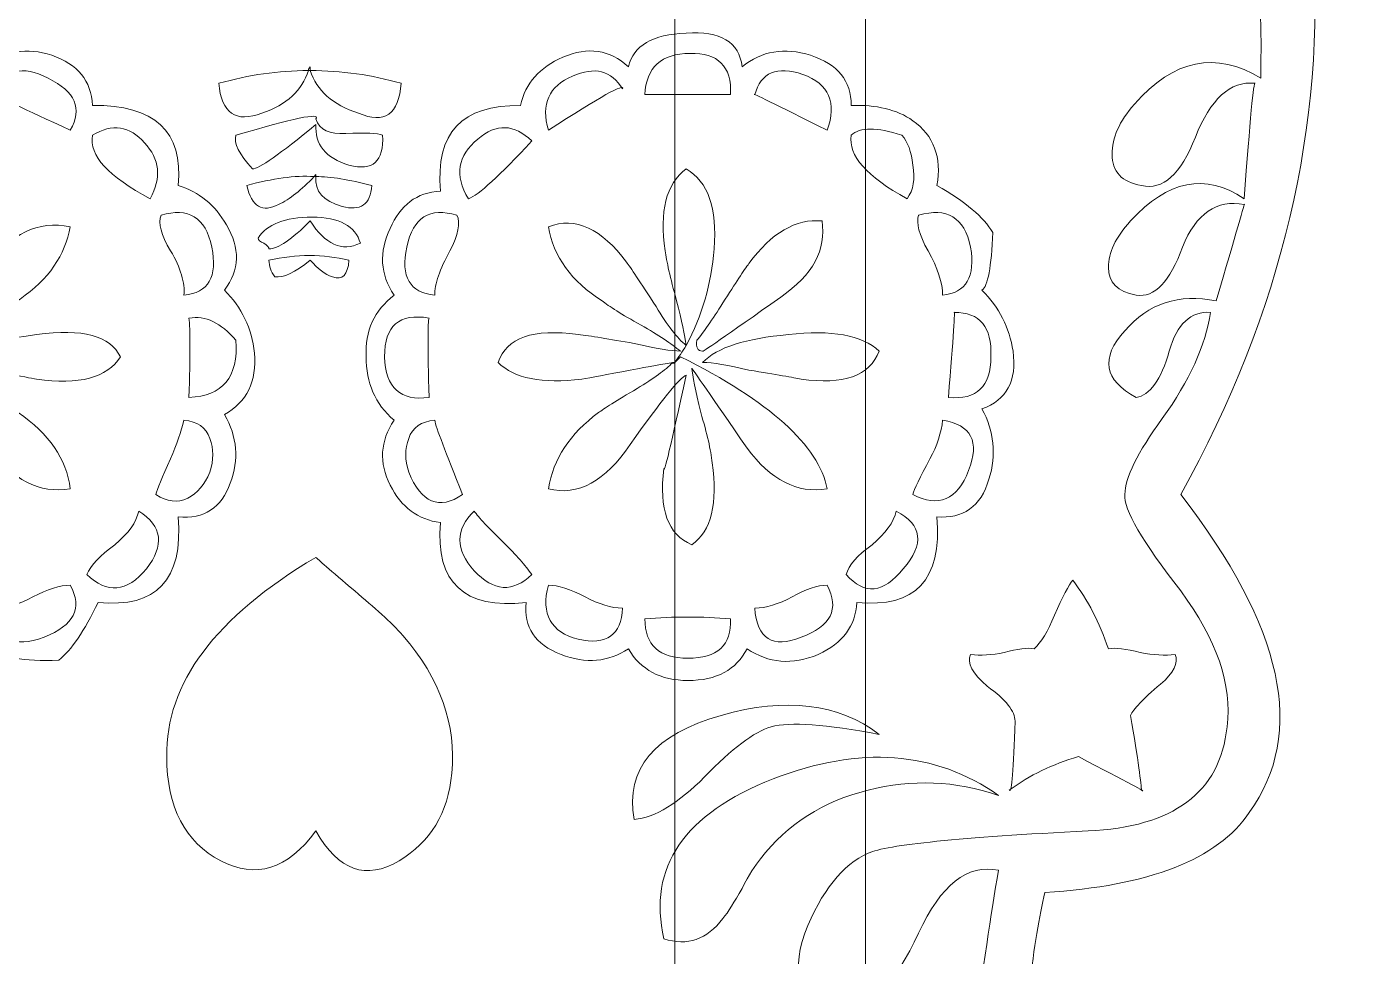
# Model space of a CAD drawing. Header units: millimetres. Extents: x -516 to 519, y -297 to 340.
# Drawn here: x -281.91 to -266.54, y 272.56 to 283.38 of the extents above; entities that cross this region are included whole.
import ezdxf

# ---------------------------------------------------------------- set-up
doc = ezdxf.new("R2010")
doc.units = ezdxf.units.MM
doc.header["$MEASUREMENT"] = 0
doc.layers.add('layer 1', color=7, linetype='Continuous')

msp = doc.modelspace()

# ---------------------------------------------------------------- linework, layer by layer
at = {"layer": 'layer 1', "color": 250, "lineweight": 9}
msp.add_open_spline([(-274.3724, 105.8042), (-259.7291, 166.1647), (-255.8487, 230.1061), (-262.7312, 297.6282), (-264.952, 315.007), (-268.8324, 327.7953), (-274.3724, 335.9931), (-277.3833, 340.1569), (-280.2762, 340.1569), (-283.0509, 335.9931), (-288.5909, 327.7953), (-292.4713, 315.007), (-294.6921, 297.6282), (-301.5746, 230.1061), (-297.6942, 166.1647), (-283.0509, 105.8042), (-283.0509, 105.8042), (-274.3724, 105.8042), (-274.3724, 105.8042)], degree=3, knots=[0, 0, 0, 0, 0.1666667, 0.1666667, 0.1666667, 0.3333333, 0.3333333, 0.3333333, 0.5, 0.5, 0.5, 0.6666667, 0.6666667, 0.6666667, 0.8333333, 0.8333333, 0.8333333, 1, 1, 1, 1], dxfattribs=at)
at = {"layer": 'layer 1', "color": 242, "lineweight": 20}
for points in [[(-274.3724, 335.9931), (-274.3724, 335.9931), (-274.3724, 106.7768), (-274.3724, 106.7768)], [(-272.1556, 332.3032), (-272.1556, 332.3032), (-272.1556, 115.3382), (-272.1556, 115.3382)]]:
    msp.add_open_spline(points, degree=3, dxfattribs=at)
at = {"layer": 'layer 1', "color": 114, "lineweight": 18}
for points, knots in [([(-275.021, 264.3553), (-274.5642, 264.5575), (-274.1103, 264.7982), (-273.6563, 265.0728), (-272.1295, 265.9972), (-271.1765, 267.0214), (-270.8001, 268.1432), (-270.6155, 268.6602), (-270.4899, 269.4793), (-270.4161, 270.5863), (-270.3128, 271.8559), (-270.1948, 272.7638), (-270.0692, 273.3102), (-268.8587, 273.384), (-268.0617, 273.6939), (-267.6927, 274.24), (-267.0282, 275.1625), (-267.2942, 276.3954), (-268.4898, 277.938), (-267.309, 280.0711), (-266.7994, 282.2336), (-266.9544, 284.4257), (-267.154, 287.1494), (-268.2907, 289.489), (-270.3498, 291.4302), (-272.3795, 293.3345), (-274.7858, 294.3828), (-277.5536, 294.5672), (-278.3436, 294.6262), (-279.0814, 294.6262), (-279.7531, 294.5672), (-282.4694, 294.368), (-284.8384, 293.3052), (-286.8684, 291.386), (-288.9719, 289.4153), (-290.116, 287.0534), (-290.2858, 284.3003), (-290.4333, 281.916), (-289.9168, 279.7759), (-288.7506, 277.8716), (-289.8504, 276.5062), (-290.1602, 275.3621), (-289.6807, 274.4394), (-289.4073, 273.8857), (-288.5734, 273.4945), (-287.171, 273.2436), (-287.016, 272.6382), (-286.8904, 271.7158), (-286.802, 270.4757), (-286.7354, 269.4277), (-286.5878, 268.6229), (-286.3739, 268.0768), (-285.8719, 266.8074), (-284.7501, 265.7075), (-283.0229, 264.7703), (-282.7385, 264.6179), (-282.4565, 264.4797), (-282.1769, 264.3553)], [0, 0, 0, 0, 0.0526316, 0.0526316, 0.0526316, 0.1052632, 0.1052632, 0.1052632, 0.1578947, 0.1578947, 0.1578947, 0.2105263, 0.2105263, 0.2105263, 0.2631579, 0.2631579, 0.2631579, 0.3157895, 0.3157895, 0.3157895, 0.3684211, 0.3684211, 0.3684211, 0.4210526, 0.4210526, 0.4210526, 0.4736842, 0.4736842, 0.4736842, 0.5263158, 0.5263158, 0.5263158, 0.5789474, 0.5789474, 0.5789474, 0.6315789, 0.6315789, 0.6315789, 0.6842105, 0.6842105, 0.6842105, 0.7368421, 0.7368421, 0.7368421, 0.7894737, 0.7894737, 0.7894737, 0.8421053, 0.8421053, 0.8421053, 0.8947368, 0.8947368, 0.8947368, 0.9473684, 0.9473684, 0.9473684, 1, 1, 1, 1]), ([(-280.3938, 264.3553), (-281.1451, 264.5346), (-281.9154, 264.8257), (-282.6982, 265.2428), (-283.8522, 265.8573), (-284.7205, 266.5638), (-285.311, 267.3461), (-285.7611, 267.9219), (-286.0563, 268.8668), (-286.1969, 270.1732), (-286.3887, 272.0112), (-286.5289, 273.1182), (-286.6323, 273.5093), (-286.2707, 273.6347), (-285.9679, 273.4356), (-285.7244, 272.904), (-285.4512, 272.3063), (-285.2079, 272.0038), (-284.986, 271.9741), (-284.4991, 271.93), (-284.2997, 272.1735), (-284.3809, 272.7049), (-284.4547, 273.1994), (-284.6393, 273.5315), (-284.927, 273.7011), (-287.9239, 275.5023), (-289.3779, 276.0114), (-289.2893, 275.2363), (-289.3483, 275.7088), (-289.1711, 276.218), (-288.7506, 276.7495), (-288.3224, 277.3252), (-288.1011, 277.7018), (-288.1011, 277.8716), (-288.0863, 278.1223), (-288.2338, 278.4471), (-288.5366, 278.8459), (-288.8685, 279.2812), (-289.0531, 279.7022), (-289.0973, 280.1227), (-288.8981, 280.0931), (-288.7358, 279.9455), (-288.6252, 279.6726), (-288.507, 279.3402), (-288.3964, 279.1336), (-288.3002, 279.0672), (-287.8501, 279.2222), (-287.7689, 279.4803), (-288.0566, 279.8423), (-288.3592, 280.1891), (-288.7284, 280.3073), (-289.1639, 280.1891), (-289.1933, 280.2777), (-289.2449, 280.4548), (-289.3115, 280.7278), (-289.3705, 280.9568), (-289.4295, 281.134), (-289.4884, 281.2445), (-289.2007, 281.3627), (-288.9719, 281.2371), (-288.817, 280.883), (-288.6472, 280.4768), (-288.4922, 280.2702), (-288.3592, 280.2554), (-288.1156, 280.2261), (-287.9755, 280.3073), (-287.9313, 280.4916), (-287.9017, 280.6466), (-287.9681, 280.8312), (-288.123, 281.0306), (-288.5144, 281.5915), (-288.9645, 281.7094), (-289.4884, 281.3775), (-289.5331, 281.5251), (-289.5622, 281.7317), (-289.5921, 282.0048), (-289.6363, 282.337), (-289.6659, 282.5509), (-289.6807, 282.6543), (-289.3189, 282.7133), (-289.0679, 282.5361), (-288.9278, 282.1378), (-288.7654, 281.7168), (-288.5808, 281.5177), (-288.3592, 281.5325), (-288.1011, 281.5397), (-287.9681, 281.6505), (-287.9532, 281.8496), (-287.9387, 282.027), (-288.0199, 282.2188), (-288.2116, 282.4404), (-288.6842, 282.9863), (-289.1785, 283.0971), (-289.6807, 282.7797), (-289.7396, 285.031), (-289.2967, 286.9648), (-288.3592, 288.5814), (-287.5991, 289.873), (-286.4257, 291.076), (-284.8384, 292.1905), (-284.6615, 292.0873), (-284.4179, 292.0429), (-284.1006, 292.0577), (-283.783, 292.0725), (-283.5468, 292.1389), (-283.3918, 292.2571), (-283.5616, 291.8657), (-283.6428, 291.4968), (-283.628, 291.1498), (-283.6132, 290.6773), (-283.3993, 290.4043), (-283.0009, 290.3305), (-282.5948, 290.2716), (-282.2922, 290.3747), (-282.0928, 290.6331), (-281.8641, 290.906), (-281.7903, 291.3196), (-281.8715, 291.8657), (-281.8051, 291.8805), (-281.6721, 291.7845), (-281.4875, 291.5852), (-281.2661, 291.3564), (-281.0892, 291.2236), (-280.949, 291.1943), (-280.587, 291.135), (-280.3067, 291.2014), (-280.1001, 291.386), (-279.9155, 291.578), (-279.8195, 291.8139), (-279.8195, 292.1021), (-279.8343, 292.3899), (-279.9451, 292.6334), (-280.1443, 292.84), (-280.3582, 293.054), (-280.646, 293.1502), (-281.008, 293.1206), (-280.7202, 293.4969), (-280.2329, 293.7775), (-279.5392, 293.9618), (-278.8159, 294.1615), (-278.1146, 294.1684), (-277.4209, 293.9841), (-277.2511, 293.9251), (-277.0295, 293.7775), (-276.7711, 293.5339), (-276.513, 293.2978), (-276.3136, 293.187), (-276.1658, 293.187), (-277.0737, 292.9212), (-277.4947, 292.5078), (-277.4209, 291.9321), (-277.3619, 291.423), (-277.0591, 291.1868), (-276.513, 291.2162), (-275.9962, 291.2606), (-275.6125, 291.4746), (-275.3689, 291.8657), (-275.4353, 291.3344), (-275.3763, 290.9285), (-275.1695, 290.6553), (-274.9701, 290.3969), (-274.6824, 290.2861), (-274.3061, 290.3305), (-273.8851, 290.3895), (-273.6489, 290.6405), (-273.5899, 291.0835), (-273.5532, 291.504), (-273.6563, 291.8951), (-273.9149, 292.2571), (-273.28, 291.9689), (-272.7931, 291.9469), (-272.4459, 292.1905), (-269.1023, 289.969), (-267.4714, 286.832), (-267.5597, 282.7797), (-268.0765, 283.0971), (-268.571, 283.0011), (-269.0285, 282.4772), (-269.2057, 282.278), (-269.2869, 282.086), (-269.2869, 281.8943), (-269.2869, 281.6946), (-269.1761, 281.5693), (-268.9473, 281.5325), (-268.6966, 281.4733), (-268.4898, 281.6579), (-268.3198, 282.0934), (-268.1429, 282.5361), (-267.9141, 282.7503), (-267.6263, 282.7207), (-267.6409, 282.7503), (-267.6853, 282.3), (-267.7517, 281.3775), (-268.2018, 281.6801), (-268.6448, 281.5915), (-269.0729, 281.1192), (-269.2499, 280.9272), (-269.3311, 280.7502), (-269.3311, 280.5802), (-269.3311, 280.403), (-269.2279, 280.2999), (-269.0063, 280.2554), (-268.7924, 280.2261), (-268.6154, 280.4104), (-268.4678, 280.8164), (-268.3129, 281.2077), (-268.0691, 281.3701), (-267.7517, 281.3109), (-267.7369, 281.3553), (-267.8477, 280.979), (-268.0765, 280.1891), (-268.512, 280.2777), (-268.8662, 280.1597), (-269.1393, 279.8423), (-269.4273, 279.5247), (-269.3831, 279.2664), (-269.0063, 279.0672), (-268.8513, 279.0894), (-268.7186, 279.2738), (-268.6226, 279.6059), (-268.5342, 279.9235), (-268.3719, 280.0711), (-268.1429, 280.0563), (-268.2018, 279.6726), (-268.3867, 279.259), (-268.7038, 278.8236), (-268.9918, 278.4249), (-269.1393, 278.1297), (-269.1393, 277.938), (-269.1541, 277.7682), (-268.9399, 277.3916), (-268.4898, 276.8159), (-268.0691, 276.255), (-267.8919, 275.7237), (-267.9509, 275.2363), (-268.0321, 274.4688), (-268.5784, 274.0705), (-269.5675, 274.0258), (-271.0583, 273.9521), (-271.9072, 273.8635), (-272.1214, 273.7677), (-272.4239, 273.6347), (-272.6672, 273.3248), (-272.8595, 272.8376), (-273.0438, 272.3063), (-272.8888, 272.0112), (-272.3795, 271.9741), (-272.0917, 271.9591), (-271.8114, 272.2473), (-271.538, 272.8376), (-271.2799, 273.3985), (-270.9699, 273.6421), (-270.6081, 273.5683), (-270.6967, 273.0666), (-270.7927, 272.4169), (-270.8887, 271.6272), (-270.9919, 270.7487), (-271.0657, 270.151), (-271.1101, 269.8484), (-271.324, 268.5864), (-271.7448, 267.6119), (-272.3795, 266.9328), (-273.6914, 265.5867), (-275.1266, 264.7275), (-276.683, 264.3553)], [0, 0, 0, 0, 0.0113636, 0.0113636, 0.0113636, 0.0227273, 0.0227273, 0.0227273, 0.0340909, 0.0340909, 0.0340909, 0.0454545, 0.0454545, 0.0454545, 0.0568182, 0.0568182, 0.0568182, 0.0681818, 0.0681818, 0.0681818, 0.0795455, 0.0795455, 0.0795455, 0.0909091, 0.0909091, 0.0909091, 0.1022727, 0.1022727, 0.1022727, 0.1136364, 0.1136364, 0.1136364, 0.125, 0.125, 0.125, 0.1363636, 0.1363636, 0.1363636, 0.1477273, 0.1477273, 0.1477273, 0.1590909, 0.1590909, 0.1590909, 0.1704545, 0.1704545, 0.1704545, 0.1818182, 0.1818182, 0.1818182, 0.1931818, 0.1931818, 0.1931818, 0.2045455, 0.2045455, 0.2045455, 0.2159091, 0.2159091, 0.2159091, 0.2272727, 0.2272727, 0.2272727, 0.2386364, 0.2386364, 0.2386364, 0.25, 0.25, 0.25, 0.2613636, 0.2613636, 0.2613636, 0.2727273, 0.2727273, 0.2727273, 0.2840909, 0.2840909, 0.2840909, 0.2954545, 0.2954545, 0.2954545, 0.3068182, 0.3068182, 0.3068182, 0.3181818, 0.3181818, 0.3181818, 0.3295455, 0.3295455, 0.3295455, 0.3409091, 0.3409091, 0.3409091, 0.3522727, 0.3522727, 0.3522727, 0.3636364, 0.3636364, 0.3636364, 0.375, 0.375, 0.375, 0.3863636, 0.3863636, 0.3863636, 0.3977273, 0.3977273, 0.3977273, 0.4090909, 0.4090909, 0.4090909, 0.4204545, 0.4204545, 0.4204545, 0.4318182, 0.4318182, 0.4318182, 0.4431818, 0.4431818, 0.4431818, 0.4545455, 0.4545455, 0.4545455, 0.4659091, 0.4659091, 0.4659091, 0.4772727, 0.4772727, 0.4772727, 0.4886364, 0.4886364, 0.4886364, 0.5, 0.5, 0.5, 0.5113636, 0.5113636, 0.5113636, 0.5227273, 0.5227273, 0.5227273, 0.5340909, 0.5340909, 0.5340909, 0.5454545, 0.5454545, 0.5454545, 0.5568182, 0.5568182, 0.5568182, 0.5681818, 0.5681818, 0.5681818, 0.5795455, 0.5795455, 0.5795455, 0.5909091, 0.5909091, 0.5909091, 0.6022727, 0.6022727, 0.6022727, 0.6136364, 0.6136364, 0.6136364, 0.625, 0.625, 0.625, 0.6363636, 0.6363636, 0.6363636, 0.6477273, 0.6477273, 0.6477273, 0.6590909, 0.6590909, 0.6590909, 0.6704545, 0.6704545, 0.6704545, 0.6818182, 0.6818182, 0.6818182, 0.6931818, 0.6931818, 0.6931818, 0.7045455, 0.7045455, 0.7045455, 0.7159091, 0.7159091, 0.7159091, 0.7272727, 0.7272727, 0.7272727, 0.7386364, 0.7386364, 0.7386364, 0.75, 0.75, 0.75, 0.7613636, 0.7613636, 0.7613636, 0.7727273, 0.7727273, 0.7727273, 0.7840909, 0.7840909, 0.7840909, 0.7954545, 0.7954545, 0.7954545, 0.8068182, 0.8068182, 0.8068182, 0.8181818, 0.8181818, 0.8181818, 0.8295455, 0.8295455, 0.8295455, 0.8409091, 0.8409091, 0.8409091, 0.8522727, 0.8522727, 0.8522727, 0.8636364, 0.8636364, 0.8636364, 0.875, 0.875, 0.875, 0.8863636, 0.8863636, 0.8863636, 0.8977273, 0.8977273, 0.8977273, 0.9090909, 0.9090909, 0.9090909, 0.9204545, 0.9204545, 0.9204545, 0.9318182, 0.9318182, 0.9318182, 0.9431818, 0.9431818, 0.9431818, 0.9545455, 0.9545455, 0.9545455, 0.9659091, 0.9659091, 0.9659091, 0.9772727, 0.9772727, 0.9772727, 0.9886364, 0.9886364, 0.9886364, 1, 1, 1, 1]), ([(-281.5319, 276.0114), (-281.3843, 276.1296), (-281.2368, 276.3512), (-281.0744, 276.6831), (-280.3953, 276.6167), (-280.0853, 276.9415), (-280.1443, 277.6796), (-279.8417, 277.6502), (-279.6426, 277.783), (-279.5392, 278.0707), (-279.4355, 278.3437), (-279.4578, 278.6097), (-279.6056, 278.8681), (-279.3472, 279.0156), (-279.229, 279.2516), (-279.2586, 279.5837), (-279.288, 279.8717), (-279.4062, 280.1153), (-279.6056, 280.3147), (-279.4281, 280.5506), (-279.4212, 280.8018), (-279.5834, 281.075), (-279.7164, 281.3037), (-279.9007, 281.4585), (-280.1443, 281.5325), (-280.0853, 282.1598), (-280.4172, 282.4698), (-281.1408, 282.4624), (-281.1556, 282.7503), (-281.3105, 282.9421), (-281.6131, 283.0457), (-281.9011, 283.1412), (-282.1668, 283.0971), (-282.3954, 282.9125), (-282.4546, 283.1859), (-282.676, 283.3187), (-283.0673, 283.3039), (-283.4363, 283.2891), (-283.6576, 283.156), (-283.7166, 282.9125), (-283.9306, 283.1269), (-284.1892, 283.1637), (-284.4917, 283.0233), (-284.7943, 282.8757), (-284.9567, 282.6617), (-284.986, 282.3738), (-285.2594, 282.4698), (-285.4956, 282.433), (-285.68, 282.241), (-285.8793, 282.0566), (-285.9605, 281.798), (-285.9161, 281.4659), (-286.1821, 281.4513), (-286.3739, 281.3037), (-286.4995, 281.0306), (-286.6174, 280.7576), (-286.5952, 280.499), (-286.4403, 280.2554), (-286.6838, 280.0931), (-286.7946, 279.8571), (-286.7872, 279.5395), (-286.7872, 279.2222), (-286.669, 278.9786), (-286.4403, 278.8014), (-286.5363, 278.7351), (-286.5804, 278.5061), (-286.5659, 278.1371), (-286.3519, 277.8494), (-286.1375, 277.6722), (-285.9161, 277.6132), (-285.9605, 276.9267), (-285.6284, 276.6167), (-284.927, 276.6831), (-284.927, 276.5429), (-284.7869, 276.3139), (-284.5139, 276.0114), (-284.1228, 275.9892), (-283.8348, 276.0262), (-283.6502, 276.1442), (-283.5764, 275.886), (-283.3625, 275.7604), (-283.0009, 275.7752), (-282.6537, 275.79), (-282.4324, 275.9154), (-282.329, 276.1442), (-282.211, 276.041), (-281.9452, 275.9966), (-281.5319, 276.0114)], [0, 0, 0, 0, 0.0344828, 0.0344828, 0.0344828, 0.0689655, 0.0689655, 0.0689655, 0.1034483, 0.1034483, 0.1034483, 0.137931, 0.137931, 0.137931, 0.1724138, 0.1724138, 0.1724138, 0.2068966, 0.2068966, 0.2068966, 0.2413793, 0.2413793, 0.2413793, 0.2758621, 0.2758621, 0.2758621, 0.3103448, 0.3103448, 0.3103448, 0.3448276, 0.3448276, 0.3448276, 0.3793103, 0.3793103, 0.3793103, 0.4137931, 0.4137931, 0.4137931, 0.4482759, 0.4482759, 0.4482759, 0.4827586, 0.4827586, 0.4827586, 0.5172414, 0.5172414, 0.5172414, 0.5517241, 0.5517241, 0.5517241, 0.5862069, 0.5862069, 0.5862069, 0.6206897, 0.6206897, 0.6206897, 0.6551724, 0.6551724, 0.6551724, 0.6896552, 0.6896552, 0.6896552, 0.7241379, 0.7241379, 0.7241379, 0.7586207, 0.7586207, 0.7586207, 0.7931034, 0.7931034, 0.7931034, 0.8275862, 0.8275862, 0.8275862, 0.862069, 0.862069, 0.862069, 0.8965517, 0.8965517, 0.8965517, 0.9310345, 0.9310345, 0.9310345, 0.9655172, 0.9655172, 0.9655172, 1, 1, 1, 1]), ([(-270.8001, 280.3147), (-270.7337, 280.3588), (-270.6893, 280.5876), (-270.6748, 280.9864), (-270.7779, 281.1633), (-270.9919, 281.3405), (-271.324, 281.5325), (-271.2651, 281.857), (-271.361, 282.1156), (-271.6044, 282.2854), (-271.7892, 282.4182), (-272.0328, 282.4698), (-272.3205, 282.4624), (-272.3205, 282.7503), (-272.4755, 282.9421), (-272.7931, 283.0457), (-273.0956, 283.1412), (-273.3612, 283.0971), (-273.5899, 282.9125), (-273.6195, 283.2007), (-273.8409, 283.3335), (-274.2397, 283.3039), (-274.6308, 283.2891), (-274.8522, 283.156), (-274.9112, 282.9125), (-275.1254, 283.1119), (-275.3837, 283.1486), (-275.6715, 283.0233), (-275.9444, 282.9051), (-276.1068, 282.7207), (-276.1658, 282.4624), (-276.8449, 282.4698), (-277.1548, 282.145), (-277.0959, 281.4659), (-277.3693, 281.4513), (-277.5684, 281.3037), (-277.679, 281.0306), (-277.812, 280.7576), (-277.7972, 280.499), (-277.6348, 280.2554), (-277.8636, 280.0785), (-277.9744, 279.8423), (-277.9596, 279.5395), (-277.9596, 279.237), (-277.8562, 278.9934), (-277.6348, 278.8014), (-277.7972, 278.5579), (-277.812, 278.3069), (-277.679, 278.0485), (-277.5536, 277.7904), (-277.3545, 277.6428), (-277.0959, 277.6132), (-277.1548, 276.9119), (-276.8229, 276.6019), (-276.0994, 276.6831), (-276.1292, 276.3954), (-275.9962, 276.196), (-275.6937, 276.0778), (-275.4057, 275.9672), (-275.1402, 275.9892), (-274.9112, 276.1442), (-274.771, 275.9008), (-274.5348, 275.7752), (-274.2175, 275.7752), (-273.8851, 275.7752), (-273.6563, 275.9008), (-273.5309, 276.1442), (-273.28, 275.9746), (-273.007, 275.9524), (-272.7043, 276.0778), (-272.4165, 276.2106), (-272.2689, 276.4102), (-272.2541, 276.6831), (-271.575, 276.6167), (-271.2651, 276.9415), (-271.324, 277.6796), (-271.0215, 277.6502), (-270.8149, 277.7978), (-270.7189, 278.1149), (-270.6303, 278.4029), (-270.66, 278.6761), (-270.8001, 278.9344), (-270.5124, 279.0376), (-270.3939, 279.259), (-270.4384, 279.6059), (-270.4825, 279.8791), (-270.6007, 280.1153), (-270.8001, 280.3147)], [0, 0, 0, 0, 0.0344828, 0.0344828, 0.0344828, 0.0689655, 0.0689655, 0.0689655, 0.1034483, 0.1034483, 0.1034483, 0.137931, 0.137931, 0.137931, 0.1724138, 0.1724138, 0.1724138, 0.2068966, 0.2068966, 0.2068966, 0.2413793, 0.2413793, 0.2413793, 0.2758621, 0.2758621, 0.2758621, 0.3103448, 0.3103448, 0.3103448, 0.3448276, 0.3448276, 0.3448276, 0.3793103, 0.3793103, 0.3793103, 0.4137931, 0.4137931, 0.4137931, 0.4482759, 0.4482759, 0.4482759, 0.4827586, 0.4827586, 0.4827586, 0.5172414, 0.5172414, 0.5172414, 0.5517241, 0.5517241, 0.5517241, 0.5862069, 0.5862069, 0.5862069, 0.6206897, 0.6206897, 0.6206897, 0.6551724, 0.6551724, 0.6551724, 0.6896552, 0.6896552, 0.6896552, 0.7241379, 0.7241379, 0.7241379, 0.7586207, 0.7586207, 0.7586207, 0.7931034, 0.7931034, 0.7931034, 0.8275862, 0.8275862, 0.8275862, 0.862069, 0.862069, 0.862069, 0.8965517, 0.8965517, 0.8965517, 0.9310345, 0.9310345, 0.9310345, 0.9655172, 0.9655172, 0.9655172, 1, 1, 1, 1]), ([(-274.7192, 282.588), (-274.7046, 282.9051), (-274.5274, 283.0675), (-274.1953, 283.0675), (-273.8707, 283.0751), (-273.7081, 282.9199), (-273.7227, 282.588), (-273.7227, 282.588), (-274.7192, 282.588), (-274.7192, 282.588)], [0, 0, 0, 0, 0.3333333, 0.3333333, 0.3333333, 0.6666667, 0.6666667, 0.6666667, 1, 1, 1, 1]), ([(-281.3991, 282.1746), (-281.9452, 282.4256), (-282.2332, 282.5584), (-282.2626, 282.588), (-282.1668, 282.8757), (-281.9601, 282.9421), (-281.6573, 282.7797), (-281.3399, 282.6247), (-281.2516, 282.4256), (-281.3991, 282.1746)], [0, 0, 0, 0, 0.3333333, 0.3333333, 0.3333333, 0.6666667, 0.6666667, 0.6666667, 1, 1, 1, 1]), ([(-278.6313, 282.8683), (-278.978, 282.8683), (-279.325, 282.8167), (-279.672, 282.7207), (-279.6426, 282.3738), (-279.4728, 282.2558), (-279.17, 282.3738), (-278.8823, 282.4698), (-278.7051, 282.6395), (-278.6313, 282.8683)], [0, 0, 0, 0, 0.3333333, 0.3333333, 0.3333333, 0.6666667, 0.6666667, 0.6666667, 1, 1, 1, 1]), ([(-278.6091, 282.9125), (-278.6239, 282.8979), (-278.6313, 282.8831), (-278.6313, 282.8683), (-278.6313, 282.8683), (-278.6091, 282.8683), (-278.6091, 282.8683), (-278.6091, 282.8831), (-278.6091, 282.8979), (-278.6091, 282.9125)], [0, 0, 0, 0, 0.3333333, 0.3333333, 0.3333333, 0.6666667, 0.6666667, 0.6666667, 1, 1, 1, 1]), ([(-277.5536, 282.7207), (-277.8932, 282.8167), (-278.2473, 282.8683), (-278.6091, 282.8683), (-278.5353, 282.6395), (-278.351, 282.4698), (-278.0482, 282.3738), (-277.7456, 282.241), (-277.5758, 282.3592), (-277.5536, 282.7207)], [0, 0, 0, 0, 0.3333333, 0.3333333, 0.3333333, 0.6666667, 0.6666667, 0.6666667, 1, 1, 1, 1]), ([(-274.9775, 282.6543), (-274.9479, 282.7281), (-275.2362, 282.5658), (-275.8413, 282.1746), (-275.9296, 282.4772), (-275.8339, 282.6911), (-275.5607, 282.8019), (-275.3025, 282.9199), (-275.1106, 282.8683), (-274.9775, 282.6543)], [0, 0, 0, 0, 0.3333333, 0.3333333, 0.3333333, 0.6666667, 0.6666667, 0.6666667, 1, 1, 1, 1]), ([(-272.6009, 282.1746), (-273.2062, 282.4772), (-273.4868, 282.6173), (-273.4424, 282.588), (-273.3686, 282.8461), (-273.1842, 282.9273), (-272.8817, 282.8241), (-272.5789, 282.7133), (-272.4829, 282.492), (-272.6009, 282.1746)], [0, 0, 0, 0, 0.3333333, 0.3333333, 0.3333333, 0.6666667, 0.6666667, 0.6666667, 1, 1, 1, 1]), ([(-277.7676, 282.1156), (-277.8268, 282.145), (-277.967, 282.145), (-278.1957, 282.1378), (-278.3877, 282.123), (-278.4985, 282.1746), (-278.5427, 282.3074), (-278.4911, 282.3812), (-278.8011, 282.3148), (-279.4728, 282.1156), (-279.5024, 282.027), (-279.4355, 281.8943), (-279.2806, 281.7243), (-279.2068, 281.7243), (-278.9635, 281.8943), (-278.5427, 282.241), (-278.5575, 282.012), (-278.4321, 281.8496), (-278.1587, 281.7684), (-277.8784, 281.6946), (-277.753, 281.8128), (-277.7676, 282.1156)], [0, 0, 0, 0, 0.1428571, 0.1428571, 0.1428571, 0.2857143, 0.2857143, 0.2857143, 0.4285714, 0.4285714, 0.4285714, 0.5714286, 0.5714286, 0.5714286, 0.7142857, 0.7142857, 0.7142857, 0.8571429, 0.8571429, 0.8571429, 1, 1, 1, 1]), ([(-281.1408, 282.1156), (-280.912, 282.2558), (-280.7054, 282.2262), (-280.5354, 282.027), (-280.3582, 281.8422), (-280.3363, 281.6209), (-280.469, 281.3775), (-280.9562, 281.6357), (-281.1849, 281.8792), (-281.1408, 282.1156)], [0, 0, 0, 0, 0.3333333, 0.3333333, 0.3333333, 0.6666667, 0.6666667, 0.6666667, 1, 1, 1, 1]), ([(-276.033, 282.0492), (-276.4096, 281.6431), (-276.6531, 281.4217), (-276.7711, 281.3775), (-276.9335, 281.6505), (-276.8967, 281.8792), (-276.6606, 282.071), (-276.4466, 282.2558), (-276.2398, 282.2484), (-276.033, 282.0492)], [0, 0, 0, 0, 0.3333333, 0.3333333, 0.3333333, 0.6666667, 0.6666667, 0.6666667, 1, 1, 1, 1]), ([(-272.3205, 282.1156), (-272.2171, 282.2116), (-272.0254, 282.2116), (-271.7302, 282.1156), (-271.6638, 282.0418), (-271.6192, 281.9234), (-271.6044, 281.7684), (-271.575, 281.6063), (-271.597, 281.4807), (-271.6708, 281.3775), (-272.1433, 281.6357), (-272.3573, 281.8792), (-272.3205, 282.1156)], [0, 0, 0, 0, 0.25, 0.25, 0.25, 0.5, 0.5, 0.5, 0.75, 0.75, 0.75, 1, 1, 1, 1]), ([(-283.0009, 279.4065), (-282.9861, 279.3256), (-282.9417, 279.1484), (-282.8677, 278.89), (-282.8087, 278.6465), (-282.7791, 278.4545), (-282.7645, 278.3069), (-282.6908, 277.8346), (-282.7722, 277.517), (-283.0009, 277.3546), (-283.5026, 277.628), (-283.4804, 278.3807), (-282.9343, 279.6059), (-282.9935, 279.6059), (-283.1485, 279.5615), (-283.4067, 279.4732), (-283.7092, 279.3846), (-283.953, 279.3256), (-284.1228, 279.2812), (-284.7573, 279.1632), (-285.1341, 279.296), (-285.2446, 279.6726), (-284.8755, 279.8717), (-284.2114, 279.8497), (-283.2591, 279.6059), (-283.2887, 279.6649), (-283.5616, 279.8643), (-284.0784, 280.2113), (-284.4991, 280.4842), (-284.6615, 280.7868), (-284.5803, 281.1192), (-284.263, 281.134), (-283.9752, 280.9642), (-283.7166, 280.6244), (-283.7682, 280.691), (-283.5764, 280.3736), (-283.1263, 279.6726), (-283.1115, 279.7091), (-283.1631, 280.0637), (-283.2813, 280.7278), (-283.3699, 281.2371), (-283.2961, 281.5619), (-283.0673, 281.7243), (-282.7791, 281.6063), (-282.6685, 281.2963), (-282.7423, 280.7942), (-282.7722, 280.6614), (-282.8164, 280.4622), (-282.8901, 280.1891), (-282.9491, 279.9455), (-282.9861, 279.7685), (-283.0009, 279.6726), (-283.0155, 279.6575), (-282.8013, 279.9677), (-282.3512, 280.6024), (-282.0928, 280.9716), (-281.7757, 281.1266), (-281.3991, 281.0528), (-281.4581, 280.7204), (-281.6499, 280.44), (-281.9823, 280.2113), (-282.0709, 280.1375), (-282.211, 280.0415), (-282.4176, 279.9309), (-282.617, 279.8275), (-282.7722, 279.7389), (-282.8677, 279.6726), (-282.8087, 279.6575), (-282.4546, 279.6948), (-281.7903, 279.7979), (-281.2516, 279.8717), (-280.9342, 279.7834), (-280.816, 279.5395), (-280.971, 279.296), (-281.2957, 279.2074), (-281.7903, 279.2812), (-281.9159, 279.296), (-282.2774, 279.3772), (-282.8677, 279.5395), (-282.8013, 279.451), (-282.5062, 279.237), (-282.0045, 278.89), (-281.6425, 278.6465), (-281.4433, 278.3511), (-281.3991, 278.0044), (-281.7609, 277.9454), (-282.0709, 278.1078), (-282.329, 278.4769), (-282.7645, 279.082), (-282.9861, 279.392), (-283.0009, 279.4065)], [0, 0, 0, 0, 0.0333333, 0.0333333, 0.0333333, 0.0666667, 0.0666667, 0.0666667, 0.1, 0.1, 0.1, 0.1333333, 0.1333333, 0.1333333, 0.1666667, 0.1666667, 0.1666667, 0.2, 0.2, 0.2, 0.2333333, 0.2333333, 0.2333333, 0.2666667, 0.2666667, 0.2666667, 0.3, 0.3, 0.3, 0.3333333, 0.3333333, 0.3333333, 0.3666667, 0.3666667, 0.3666667, 0.4, 0.4, 0.4, 0.4333333, 0.4333333, 0.4333333, 0.4666667, 0.4666667, 0.4666667, 0.5, 0.5, 0.5, 0.5333333, 0.5333333, 0.5333333, 0.5666667, 0.5666667, 0.5666667, 0.6, 0.6, 0.6, 0.6333333, 0.6333333, 0.6333333, 0.6666667, 0.6666667, 0.6666667, 0.7, 0.7, 0.7, 0.7333333, 0.7333333, 0.7333333, 0.7666667, 0.7666667, 0.7666667, 0.8, 0.8, 0.8, 0.8333333, 0.8333333, 0.8333333, 0.8666667, 0.8666667, 0.8666667, 0.9, 0.9, 0.9, 0.9333333, 0.9333333, 0.9333333, 0.9666667, 0.9666667, 0.9666667, 1, 1, 1, 1]), ([(-274.1733, 279.4065), (-274.1659, 279.3256), (-274.1289, 279.1484), (-274.0699, 278.89), (-273.9961, 278.6465), (-273.9515, 278.4545), (-273.9371, 278.3069), (-273.8707, 277.8346), (-273.9445, 277.517), (-274.1733, 277.3546), (-274.4536, 277.4728), (-274.557, 277.7682), (-274.4978, 278.2405), (-274.4978, 278.1593), (-274.4166, 278.5135), (-274.2397, 279.3256), (-274.3135, 279.296), (-274.5274, 279.0302), (-274.889, 278.5209), (-275.1769, 278.0929), (-275.4943, 277.9158), (-275.8413, 278.0044), (-275.782, 278.3511), (-275.5903, 278.6465), (-275.2581, 278.89), (-275.1991, 278.9344), (-275.0516, 279.0302), (-274.8078, 279.1706), (-274.616, 279.2886), (-274.483, 279.3846), (-274.3947, 279.4732), (-274.4978, 279.4584), (-274.6602, 279.4287), (-274.889, 279.3846), (-275.1624, 279.3328), (-275.3541, 279.296), (-275.4501, 279.2812), (-275.915, 279.2222), (-276.2398, 279.2886), (-276.4244, 279.4732), (-276.3284, 279.7611), (-276.0182, 279.8717), (-275.4943, 279.7979), (-275.3541, 279.7834), (-275.1328, 279.7461), (-274.8448, 279.6948), (-274.5864, 279.6353), (-274.4092, 279.6059), (-274.3061, 279.6059), (-274.4092, 279.6874), (-274.557, 279.7903), (-274.7636, 279.9087), (-274.9926, 280.0341), (-275.1402, 280.1301), (-275.214, 280.1891), (-275.5755, 280.4178), (-275.782, 280.7056), (-275.8413, 281.0528), (-275.5239, 281.1707), (-275.2214, 281.0306), (-274.9336, 280.6392), (-274.889, 280.5876), (-274.7784, 280.4104), (-274.5864, 280.1227), (-274.461, 279.9087), (-274.3428, 279.7537), (-274.2397, 279.6726), (-274.2397, 279.6726), (-274.2397, 279.6726), (-274.2397, 279.6726), (-274.2542, 279.7834), (-274.2913, 279.9603), (-274.3502, 280.1891), (-274.424, 280.4622), (-274.4684, 280.654), (-274.483, 280.7724), (-274.5496, 281.2297), (-274.4758, 281.5471), (-274.2397, 281.7243), (-273.9813, 281.5767), (-273.8777, 281.2667), (-273.9149, 280.7942), (-273.9445, 280.3885), (-274.0551, 280.0119), (-274.2397, 279.6726), (-274.2397, 279.6726), (-274.2397, 279.6726), (-274.2397, 279.6726), (-274.2839, 279.5985), (-274.3283, 279.5321), (-274.3724, 279.4732), (-274.3724, 279.4732), (-274.3061, 279.5395), (-274.3061, 279.5395), (-273.2652, 279.0228), (-272.6968, 278.5061), (-272.6009, 278.0044), (-272.9481, 277.9454), (-273.258, 278.1078), (-273.5309, 278.4769), (-273.9445, 279.082), (-274.1659, 279.392), (-274.1733, 279.4065)], [0, 0, 0, 0, 0.0294118, 0.0294118, 0.0294118, 0.0588235, 0.0588235, 0.0588235, 0.0882353, 0.0882353, 0.0882353, 0.1176471, 0.1176471, 0.1176471, 0.1470588, 0.1470588, 0.1470588, 0.1764706, 0.1764706, 0.1764706, 0.2058824, 0.2058824, 0.2058824, 0.2352941, 0.2352941, 0.2352941, 0.2647059, 0.2647059, 0.2647059, 0.2941176, 0.2941176, 0.2941176, 0.3235294, 0.3235294, 0.3235294, 0.3529412, 0.3529412, 0.3529412, 0.3823529, 0.3823529, 0.3823529, 0.4117647, 0.4117647, 0.4117647, 0.4411765, 0.4411765, 0.4411765, 0.4705882, 0.4705882, 0.4705882, 0.5, 0.5, 0.5, 0.5294118, 0.5294118, 0.5294118, 0.5588235, 0.5588235, 0.5588235, 0.5882353, 0.5882353, 0.5882353, 0.6176471, 0.6176471, 0.6176471, 0.6470588, 0.6470588, 0.6470588, 0.6764706, 0.6764706, 0.6764706, 0.7058824, 0.7058824, 0.7058824, 0.7352941, 0.7352941, 0.7352941, 0.7647059, 0.7647059, 0.7647059, 0.7941176, 0.7941176, 0.7941176, 0.8235294, 0.8235294, 0.8235294, 0.8529412, 0.8529412, 0.8529412, 0.8823529, 0.8823529, 0.8823529, 0.9117647, 0.9117647, 0.9117647, 0.9411765, 0.9411765, 0.9411765, 0.9705882, 0.9705882, 0.9705882, 1, 1, 1, 1]), ([(-279.3472, 281.5325), (-279.288, 281.2815), (-279.1626, 281.2151), (-278.978, 281.3109), (-278.8453, 281.3701), (-278.7125, 281.4807), (-278.5649, 281.6357), (-278.7863, 281.6505), (-279.0446, 281.6135), (-279.3472, 281.5325)], [0, 0, 0, 0, 0.3333333, 0.3333333, 0.3333333, 0.6666667, 0.6666667, 0.6666667, 1, 1, 1, 1]), ([(-278.5427, 281.6357), (-278.5427, 281.6357), (-278.5427, 281.6579), (-278.5427, 281.6579), (-278.5427, 281.6579), (-278.5649, 281.6357), (-278.5649, 281.6357), (-278.5649, 281.6357), (-278.5427, 281.6357), (-278.5427, 281.6357)], [0, 0, 0, 0, 0.3333333, 0.3333333, 0.3333333, 0.6666667, 0.6666667, 0.6666667, 1, 1, 1, 1]), ([(-277.8932, 281.5325), (-278.1587, 281.5989), (-278.3727, 281.6357), (-278.5427, 281.6357), (-278.5575, 281.4659), (-278.4615, 281.3479), (-278.2399, 281.2889), (-278.026, 281.2297), (-277.9078, 281.3109), (-277.8932, 281.5325)], [0, 0, 0, 0, 0.3333333, 0.3333333, 0.3333333, 0.6666667, 0.6666667, 0.6666667, 1, 1, 1, 1]), ([(-280.3434, 281.1855), (-280.0263, 281.2815), (-279.8269, 281.1633), (-279.7531, 280.8164), (-279.6868, 280.4694), (-279.7902, 280.2851), (-280.0779, 280.2554), (-280.0631, 280.3956), (-280.1147, 280.5728), (-280.2329, 280.7724), (-280.3434, 280.9568), (-280.3804, 281.0969), (-280.3434, 281.1855)], [0, 0, 0, 0, 0.25, 0.25, 0.25, 0.5, 0.5, 0.5, 0.75, 0.75, 0.75, 1, 1, 1, 1]), ([(-276.9041, 281.1855), (-276.8597, 281.0969), (-276.8893, 280.9568), (-276.9853, 280.7724), (-277.1033, 280.558), (-277.1623, 280.381), (-277.1623, 280.2554), (-277.4502, 280.2851), (-277.561, 280.4694), (-277.4872, 280.8164), (-277.4135, 281.1633), (-277.2212, 281.2815), (-276.9041, 281.1855)], [0, 0, 0, 0, 0.25, 0.25, 0.25, 0.5, 0.5, 0.5, 0.75, 0.75, 0.75, 1, 1, 1, 1]), ([(-271.538, 281.1855), (-271.2061, 281.2815), (-271.0067, 281.1633), (-270.9329, 280.8164), (-270.8739, 280.4694), (-270.9845, 280.2851), (-271.2577, 280.2554), (-271.2577, 280.3956), (-271.3166, 280.5728), (-271.4274, 280.7724), (-271.5306, 280.9568), (-271.5676, 281.0969), (-271.538, 281.1855)], [0, 0, 0, 0, 0.25, 0.25, 0.25, 0.5, 0.5, 0.5, 0.75, 0.75, 0.75, 1, 1, 1, 1]), ([(-279.2142, 280.92), (-279.2142, 280.8978), (-279.1922, 280.8756), (-279.1478, 280.8608), (-279.1036, 280.8312), (-279.0888, 280.809), (-279.0888, 280.7942), (-278.9854, 280.7942), (-278.823, 280.9052), (-278.6091, 281.1192), (-278.4391, 280.8462), (-278.2399, 280.7576), (-278.026, 280.8608), (-278.0849, 281.0602), (-278.2695, 281.1633), (-278.5871, 281.1633), (-278.9042, 281.1633), (-279.111, 281.0821), (-279.2142, 280.92)], [0, 0, 0, 0, 0.1666667, 0.1666667, 0.1666667, 0.3333333, 0.3333333, 0.3333333, 0.5, 0.5, 0.5, 0.6666667, 0.6666667, 0.6666667, 0.8333333, 0.8333333, 0.8333333, 1, 1, 1, 1]), ([(-272.6598, 281.1192), (-272.6083, 280.7868), (-272.7632, 280.4916), (-273.1398, 280.2335), (-273.7745, 279.7834), (-274.0773, 279.5763), (-274.0477, 279.6059), (-274.1067, 279.6059), (-274.1289, 279.6501), (-274.1141, 279.7315), (-274.0403, 279.8201), (-273.9371, 279.9677), (-273.8113, 280.1669), (-273.6637, 280.3956), (-273.568, 280.5506), (-273.5087, 280.6244), (-273.2506, 280.979), (-272.9626, 281.1488), (-272.6598, 281.1192)], [0, 0, 0, 0, 0.1666667, 0.1666667, 0.1666667, 0.3333333, 0.3333333, 0.3333333, 0.5, 0.5, 0.5, 0.6666667, 0.6666667, 0.6666667, 0.8333333, 0.8333333, 0.8333333, 1, 1, 1, 1]), ([(-279.0888, 280.6614), (-279.0888, 280.595), (-279.0666, 280.5286), (-279.0224, 280.4694), (-278.919, 280.4548), (-278.7863, 280.5212), (-278.6091, 280.6614), (-278.5205, 280.5654), (-278.4391, 280.499), (-278.351, 280.4694), (-278.2325, 280.4252), (-278.1735, 280.4916), (-278.1587, 280.6614), (-278.4615, 280.7352), (-278.7715, 280.7352), (-279.0888, 280.6614)], [0, 0, 0, 0, 0.2, 0.2, 0.2, 0.4, 0.4, 0.4, 0.6, 0.6, 0.6, 0.8, 0.8, 0.8, 1, 1, 1, 1]), ([(-277.2286, 279.9899), (-277.2434, 279.9529), (-277.2434, 279.6427), (-277.2286, 279.0672), (-277.561, 279.0228), (-277.7308, 279.1778), (-277.7456, 279.5395), (-277.7456, 279.9013), (-277.5758, 280.0489), (-277.2286, 279.9899)], [0, 0, 0, 0, 0.3333333, 0.3333333, 0.3333333, 0.6666667, 0.6666667, 0.6666667, 1, 1, 1, 1]), ([(-271.1913, 279.0672), (-271.1323, 279.7685), (-271.1101, 280.1005), (-271.1249, 280.0563), (-270.8223, 280.0563), (-270.6819, 279.8865), (-270.6967, 279.5395), (-270.6967, 279.1926), (-270.8591, 279.0376), (-271.1913, 279.0672)], [0, 0, 0, 0, 0.3333333, 0.3333333, 0.3333333, 0.6666667, 0.6666667, 0.6666667, 1, 1, 1, 1]), ([(-279.4728, 279.7315), (-279.443, 279.3034), (-279.6278, 279.082), (-280.0189, 279.0672), (-280.0041, 279.5544), (-280.0041, 279.8643), (-280.0189, 279.9899), (-279.8269, 280.0193), (-279.65, 279.9381), (-279.4728, 279.7315)], [0, 0, 0, 0, 0.3333333, 0.3333333, 0.3333333, 0.6666667, 0.6666667, 0.6666667, 1, 1, 1, 1]), ([(-274.0477, 279.4732), (-273.8777, 279.6501), (-273.5458, 279.7537), (-273.0512, 279.7979), (-272.5493, 279.8571), (-272.1951, 279.7903), (-271.9958, 279.6059), (-272.1066, 279.3182), (-272.4091, 279.2074), (-272.9036, 279.2812), (-272.9848, 279.296), (-273.1914, 279.3328), (-273.5087, 279.3846), (-273.7523, 279.4436), (-273.9297, 279.4732), (-274.0477, 279.4732)], [0, 0, 0, 0, 0.2, 0.2, 0.2, 0.4, 0.4, 0.4, 0.6, 0.6, 0.6, 0.8, 0.8, 0.8, 1, 1, 1, 1]), ([(-274.3724, 279.4732), (-274.4021, 279.4584), (-274.4092, 279.4584), (-274.3947, 279.4732), (-274.3947, 279.4732), (-274.3724, 279.4732), (-274.3724, 279.4732), (-274.3873, 279.4584), (-274.3873, 279.4584), (-274.3724, 279.4732)], [0, 0, 0, 0, 0.3333333, 0.3333333, 0.3333333, 0.6666667, 0.6666667, 0.6666667, 1, 1, 1, 1]), ([(-280.4027, 277.938), (-280.3879, 277.997), (-280.3289, 278.1371), (-280.2329, 278.3511), (-280.1591, 278.5209), (-280.1075, 278.6761), (-280.0779, 278.8014), (-279.9229, 278.7869), (-279.8195, 278.72), (-279.7753, 278.5875), (-279.7312, 278.4693), (-279.7312, 278.3437), (-279.7753, 278.1961), (-279.8343, 278.0559), (-279.9229, 277.9528), (-280.0337, 277.8936), (-280.1517, 277.842), (-280.2771, 277.8494), (-280.4027, 277.938)], [0, 0, 0, 0, 0.1666667, 0.1666667, 0.1666667, 0.3333333, 0.3333333, 0.3333333, 0.5, 0.5, 0.5, 0.6666667, 0.6666667, 0.6666667, 0.8333333, 0.8333333, 0.8333333, 1, 1, 1, 1]), ([(-277.1623, 278.8014), (-277.1474, 278.72), (-277.0369, 278.4323), (-276.8377, 277.938), (-277.1107, 277.7534), (-277.3175, 277.842), (-277.465, 278.1961), (-277.5095, 278.3437), (-277.5095, 278.4693), (-277.465, 278.5875), (-277.4209, 278.72), (-277.3175, 278.7869), (-277.1623, 278.8014)], [0, 0, 0, 0, 0.25, 0.25, 0.25, 0.5, 0.5, 0.5, 0.75, 0.75, 0.75, 1, 1, 1, 1]), ([(-271.6044, 277.938), (-271.59, 277.997), (-271.5232, 278.1371), (-271.4052, 278.3511), (-271.324, 278.5061), (-271.2725, 278.6613), (-271.2577, 278.8014), (-270.9255, 278.7499), (-270.8223, 278.5505), (-270.9551, 278.2183), (-271.0879, 277.8716), (-271.3018, 277.783), (-271.6044, 277.938)], [0, 0, 0, 0, 0.25, 0.25, 0.25, 0.5, 0.5, 0.5, 0.75, 0.75, 0.75, 1, 1, 1, 1]), ([(-281.2071, 277.0079), (-281.163, 277.1113), (-281.0522, 277.2292), (-280.8824, 277.3546), (-280.7202, 277.4878), (-280.6317, 277.6132), (-280.602, 277.746), (-280.3289, 277.569), (-280.2993, 277.3474), (-280.5132, 277.0743), (-280.7422, 276.8013), (-280.971, 276.7791), (-281.2071, 277.0079)], [0, 0, 0, 0, 0.25, 0.25, 0.25, 0.5, 0.5, 0.5, 0.75, 0.75, 0.75, 1, 1, 1, 1]), ([(-276.7047, 277.746), (-276.6531, 277.6722), (-276.5352, 277.5468), (-276.358, 277.3768), (-276.2178, 277.2366), (-276.1068, 277.1113), (-276.033, 277.0079), (-276.2546, 276.7939), (-276.476, 276.8087), (-276.7047, 277.0521), (-276.9261, 277.2956), (-276.9261, 277.532), (-276.7047, 277.746)], [0, 0, 0, 0, 0.25, 0.25, 0.25, 0.5, 0.5, 0.5, 0.75, 0.75, 0.75, 1, 1, 1, 1]), ([(-272.3795, 277.0079), (-272.3501, 277.1113), (-272.2541, 277.2292), (-272.0769, 277.3546), (-271.922, 277.4878), (-271.826, 277.6132), (-271.7966, 277.746), (-271.4938, 277.5836), (-271.4642, 277.362), (-271.7154, 277.0743), (-271.9442, 276.7865), (-272.1655, 276.7643), (-272.3795, 277.0079)], [0, 0, 0, 0, 0.25, 0.25, 0.25, 0.5, 0.5, 0.5, 0.75, 0.75, 0.75, 1, 1, 1, 1]), ([(-278.5427, 274.0258), (-278.2843, 273.5609), (-277.9596, 273.4504), (-277.5758, 273.6791), (-277.2143, 273.8931), (-277.0073, 274.2326), (-276.9631, 274.6976), (-276.9115, 275.2587), (-277.0959, 275.79), (-277.5314, 276.2991), (-277.6718, 276.4541), (-277.8636, 276.6241), (-278.0923, 276.8159), (-278.3801, 277.0595), (-278.5279, 277.1925), (-278.5427, 277.207), (-279.7164, 276.5133), (-280.2919, 275.7385), (-280.2771, 274.8896), (-280.2771, 274.2993), (-280.0631, 273.8931), (-279.65, 273.6791), (-279.2438, 273.4652), (-278.8749, 273.5757), (-278.5427, 274.0258)], [0, 0, 0, 0, 0.125, 0.125, 0.125, 0.25, 0.25, 0.25, 0.375, 0.375, 0.375, 0.5, 0.5, 0.5, 0.625, 0.625, 0.625, 0.75, 0.75, 0.75, 0.875, 0.875, 0.875, 1, 1, 1, 1]), ([(-282.2626, 276.6167), (-282.1372, 276.6167), (-281.9897, 276.6612), (-281.8347, 276.7495), (-281.6573, 276.8381), (-281.5171, 276.8825), (-281.3991, 276.8825), (-281.2516, 276.6167), (-281.3547, 276.4176), (-281.7019, 276.2772), (-282.0635, 276.1442), (-282.2478, 276.2626), (-282.2626, 276.6167)], [0, 0, 0, 0, 0.25, 0.25, 0.25, 0.5, 0.5, 0.5, 0.75, 0.75, 0.75, 1, 1, 1, 1]), ([(-275.8413, 276.8825), (-275.7305, 276.8825), (-275.5829, 276.8381), (-275.4131, 276.7495), (-275.2507, 276.6612), (-275.1106, 276.6167), (-274.9775, 276.6167), (-274.9926, 276.3065), (-275.1624, 276.1812), (-275.4943, 276.255), (-275.8116, 276.3364), (-275.9296, 276.5504), (-275.8413, 276.8825)], [0, 0, 0, 0, 0.25, 0.25, 0.25, 0.5, 0.5, 0.5, 0.75, 0.75, 0.75, 1, 1, 1, 1]), ([(-273.4424, 276.6167), (-273.3096, 276.6167), (-273.1694, 276.6612), (-273.007, 276.7495), (-272.8521, 276.8381), (-272.7119, 276.8825), (-272.6009, 276.8825), (-272.4533, 276.6093), (-272.5567, 276.4028), (-272.9036, 276.2772), (-273.2358, 276.1442), (-273.413, 276.2626), (-273.4424, 276.6167)], [0, 0, 0, 0, 0.25, 0.25, 0.25, 0.5, 0.5, 0.5, 0.75, 0.75, 0.75, 1, 1, 1, 1]), ([(-269.3311, 276.1442), (-269.4347, 276.4467), (-269.5675, 276.7127), (-269.7447, 276.9415), (-269.7888, 276.8899), (-269.8626, 276.7495), (-269.9586, 276.5355), (-270.0324, 276.3438), (-270.1136, 276.218), (-270.1948, 276.1442), (-270.2686, 276.159), (-270.3865, 276.1442), (-270.5418, 276.1), (-270.6893, 276.0704), (-270.8149, 276.063), (-270.9329, 276.0778), (-270.9773, 275.9818), (-270.9107, 275.8564), (-270.7411, 275.7088), (-270.5198, 275.5539), (-270.4161, 275.4137), (-270.4161, 275.3029), (-270.431, 274.742), (-270.4529, 274.4688), (-270.4825, 274.4984), (-270.2464, 274.6756), (-269.9808, 274.801), (-269.6783, 274.8896), (-269.1023, 274.587), (-268.8587, 274.4614), (-268.9473, 274.4984), (-268.9473, 274.5574), (-268.9844, 274.8451), (-269.0729, 275.3695), (-269.0433, 275.4359), (-268.9325, 275.5613), (-268.726, 275.7311), (-268.571, 275.8638), (-268.512, 275.9818), (-268.5562, 276.0778), (-268.667, 276.063), (-268.8072, 276.0704), (-268.9621, 276.1), (-269.1245, 276.1442), (-269.2499, 276.159), (-269.3311, 276.1442)], [0, 0, 0, 0, 0.0666667, 0.0666667, 0.0666667, 0.1333333, 0.1333333, 0.1333333, 0.2, 0.2, 0.2, 0.2666667, 0.2666667, 0.2666667, 0.3333333, 0.3333333, 0.3333333, 0.4, 0.4, 0.4, 0.4666667, 0.4666667, 0.4666667, 0.5333333, 0.5333333, 0.5333333, 0.6, 0.6, 0.6, 0.6666667, 0.6666667, 0.6666667, 0.7333333, 0.7333333, 0.7333333, 0.8, 0.8, 0.8, 0.8666667, 0.8666667, 0.8666667, 0.9333333, 0.9333333, 0.9333333, 1, 1, 1, 1]), ([(-274.7192, 276.4914), (-274.3873, 276.5207), (-274.0551, 276.5207), (-273.7227, 276.4914), (-273.7081, 276.1886), (-273.8777, 276.0336), (-274.2175, 276.0336), (-274.5496, 276.0336), (-274.7192, 276.1886), (-274.7192, 276.4914)], [0, 0, 0, 0, 0.3333333, 0.3333333, 0.3333333, 0.6666667, 0.6666667, 0.6666667, 1, 1, 1, 1]), ([(-274.8448, 274.1589), (-274.6012, 274.1811), (-274.3283, 274.3508), (-274.0255, 274.6534), (-273.7081, 274.9855), (-273.4498, 275.1773), (-273.2506, 275.2363), (-273.0292, 275.2955), (-272.6157, 275.2661), (-271.9958, 275.1477), (-272.4681, 275.5097), (-273.0808, 275.5835), (-273.8335, 275.3695), (-274.6086, 275.1477), (-274.9479, 274.7494), (-274.8448, 274.1589)], [0, 0, 0, 0, 0.2, 0.2, 0.2, 0.4, 0.4, 0.4, 0.6, 0.6, 0.6, 0.8, 0.8, 0.8, 1, 1, 1, 1]), ([(-274.4978, 272.7712), (-274.2249, 272.6826), (-273.9961, 272.7638), (-273.8113, 273.0076), (-273.7523, 273.0814), (-273.6785, 273.1994), (-273.5899, 273.3544), (-273.5087, 273.5167), (-273.435, 273.6273), (-273.376, 273.7011), (-273.0586, 274.1073), (-272.6453, 274.373), (-272.1214, 274.4984), (-271.6192, 274.6312), (-271.1101, 274.6092), (-270.6081, 274.4394), (-271.3462, 274.9559), (-272.2171, 275.0223), (-273.2284, 274.6312), (-274.2616, 274.2255), (-274.6898, 273.6053), (-274.4978, 272.7712)], [0, 0, 0, 0, 0.1428571, 0.1428571, 0.1428571, 0.2857143, 0.2857143, 0.2857143, 0.4285714, 0.4285714, 0.4285714, 0.5714286, 0.5714286, 0.5714286, 0.7142857, 0.7142857, 0.7142857, 0.8571429, 0.8571429, 0.8571429, 1, 1, 1, 1])]:
    msp.add_open_spline(points, degree=3, knots=knots, dxfattribs=at)

doc.saveas('drawing.dxf')
